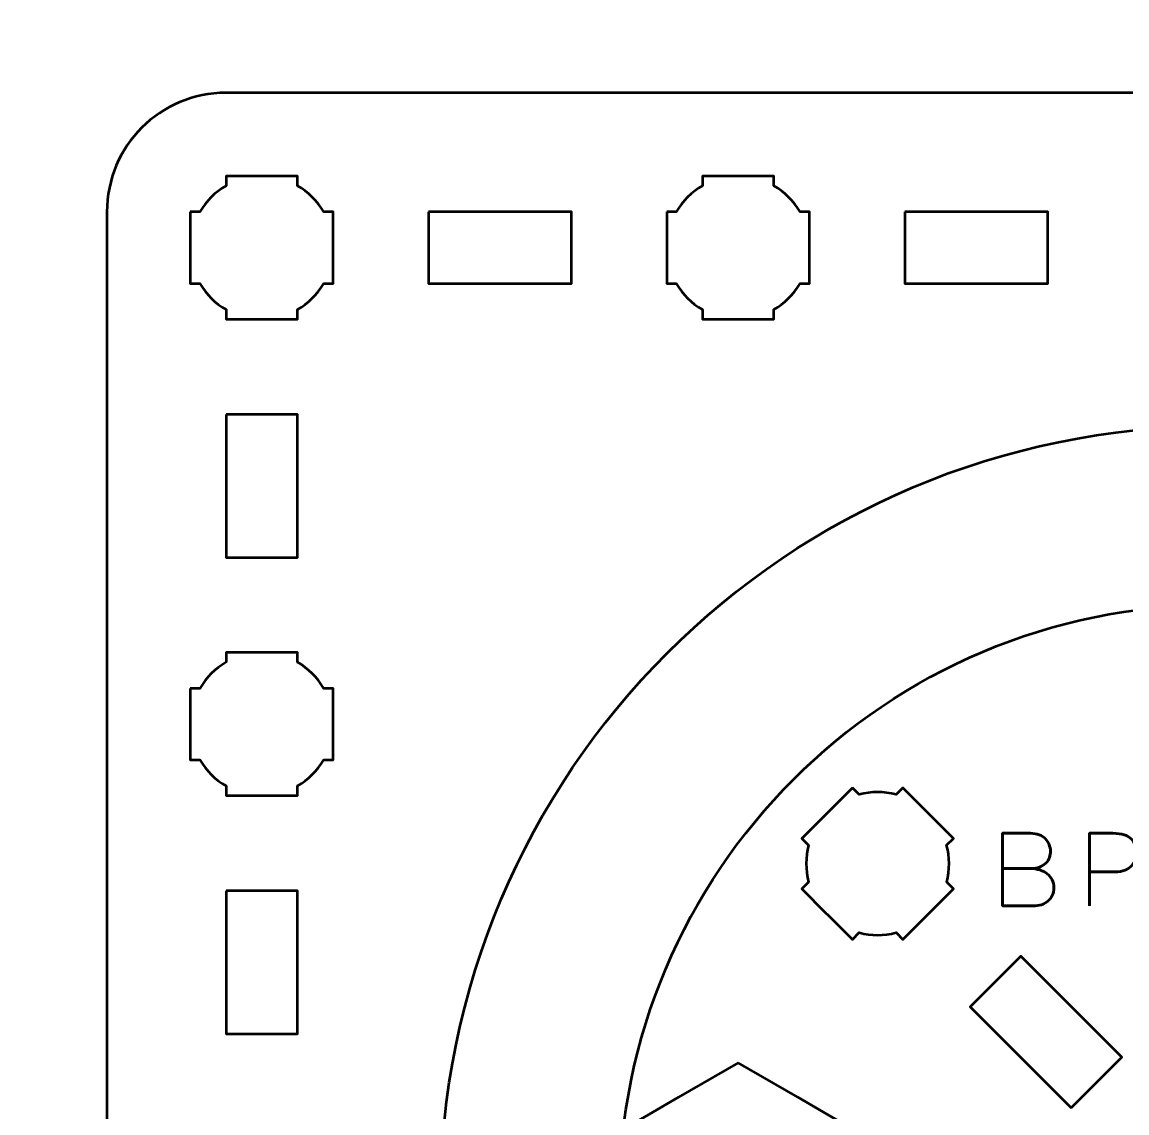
# Model space of a CAD drawing. Header units: centimetres. Extents: x -21 to 0, y -29.7 to 0.
# Drawn here: x -10.5 to -5.861, y -15.107 to -10.527 of the extents above; entities that cross this region are included whole.
import ezdxf

# ---------------------------------------------------------------- set-up
doc = ezdxf.new("R2010")
doc.units = ezdxf.units.CM
doc.header["$MEASUREMENT"] = 0
doc.layers.add('Layer 1', color=7, linetype='Continuous')

msp = doc.modelspace()

# ---------------------------------------------------------------- linework, layer by layer
at = {"layer": 'Layer 1', "color": 3, "lineweight": 53}
for centre, major_axis in [((-5.49369, -15.47442), (0, 3.25)), ((-5.49369, -15.47441), (0, 2.5))]:
    msp.add_ellipse(centre, major_axis=major_axis, ratio=1, dxfattribs=at)
at = {"layer": 'Layer 1', "color": 1, "lineweight": 53}
msp.add_open_spline([(-21.00003, -29.19995), (-21.00003, -29.19995), (-21.00003, -1.69992), (-21.00003, -1.69992), (-21.00003, -1.69992), (-21.00003, -1.61709), (-20.93286, -1.54992), (-20.85003, -1.54992), (-20.85003, -1.54992), (-20.7672, -1.54992), (-20.70003, -1.48275), (-20.70003, -1.39992), (-20.70003, -1.39992), (-20.70003, -1.31709), (-20.7672, -1.24992), (-20.85003, -1.24992), (-20.85003, -1.24992), (-20.93286, -1.24992), (-21.00003, -1.18275), (-21.00003, -1.09992), (-21.00003, -1.09992), (-21.00003, -1.09992), (-21.00003, -0.49992), (-21.00003, -0.49992), (-21.00003, -0.49992), (-21.00003, -0.22295), (-20.77694, 0.00004), (-20.49994, 0.00004), (-20.49994, 0.00004), (-20.49994, 0.00004), (-0.50008, 0.00004), (-0.50008, 0.00004), (-0.50008, 0.00004), (-0.22294, 0.00004), (0.00002, -0.22295), (0.00002, -0.49992), (0.00002, -0.49992), (0.00002, -0.49992), (0.00002, -29.19995), (0.00002, -29.19995), (0.00002, -29.19995), (0.00002, -29.47695), (-0.22294, -29.70004), (-0.50008, -29.70004), (-0.50008, -29.70004), (-0.50008, -29.70004), (-20.49994, -29.70004), (-20.49994, -29.70004), (-20.49994, -29.70004), (-20.77694, -29.70004), (-21.00003, -29.47695), (-21.00003, -29.19995)], degree=3, knots=[0, 0, 0, 0, 0.0769231, 0.0769231, 0.0769231, 0.0769231, 0.1538462, 0.1538462, 0.1538462, 0.1538462, 0.2307692, 0.2307692, 0.2307692, 0.2307692, 0.3076923, 0.3076923, 0.3076923, 0.3076923, 0.3846154, 0.3846154, 0.3846154, 0.3846154, 0.4615385, 0.4615385, 0.4615385, 0.4615385, 0.5384615, 0.5384615, 0.5384615, 0.5384615, 0.6153846, 0.6153846, 0.6153846, 0.6153846, 0.6923077, 0.6923077, 0.6923077, 0.6923077, 0.7692308, 0.7692308, 0.7692308, 0.7692308, 0.8461538, 0.8461538, 0.8461538, 0.8461538, 0.9230769, 0.9230769, 0.9230769, 0.9230769, 1, 1, 1, 1], dxfattribs=at)
at = {"layer": 'Layer 1', "color": 3, "lineweight": 53}
msp.add_open_spline([(-9.64363, -10.82436), (-9.64363, -10.82436), (-1.34373, -10.82436), (-1.34373, -10.82436), (-1.34373, -10.82436), (-1.06673, -10.82436), (-0.84363, -11.04746), (-0.84363, -11.32446), (-0.84363, -11.32446), (-0.84363, -11.32446), (-0.84363, -19.62436), (-0.84363, -19.62436), (-0.84363, -19.62436), (-0.84363, -19.90136), (-1.06673, -20.12446), (-1.34373, -20.12446), (-1.34373, -20.12446), (-1.34373, -20.12446), (-9.64363, -20.12446), (-9.64363, -20.12446), (-9.64363, -20.12446), (-9.92063, -20.12446), (-10.14373, -19.90136), (-10.14373, -19.62436), (-10.14373, -19.62436), (-10.14373, -19.62436), (-10.14373, -11.32446), (-10.14373, -11.32446), (-10.14373, -11.32446), (-10.14373, -11.04746), (-9.92063, -10.82436), (-9.64363, -10.82436)], degree=3, knots=[0, 0, 0, 0, 0.125, 0.125, 0.125, 0.125, 0.25, 0.25, 0.25, 0.25, 0.375, 0.375, 0.375, 0.375, 0.5, 0.5, 0.5, 0.5, 0.625, 0.625, 0.625, 0.625, 0.75, 0.75, 0.75, 0.75, 0.875, 0.875, 0.875, 0.875, 1, 1, 1, 1], dxfattribs=at)
at = {"layer": 'Layer 1', "lineweight": 53}
for points, knots in [([(-9.79369, -11.32438), (-9.79369, -11.32438), (-9.75349, -11.32438), (-9.75349, -11.32438), (-9.75349, -11.32438), (-9.72716, -11.27886), (-9.6892, -11.24093), (-9.64369, -11.2146), (-9.64369, -11.2146), (-9.64369, -11.2146), (-9.64369, -11.17438), (-9.64369, -11.17438), (-9.64369, -11.17438), (-9.64369, -11.17438), (-9.34369, -11.17438), (-9.34369, -11.17438), (-9.34369, -11.17438), (-9.34369, -11.17438), (-9.34369, -11.21457), (-9.34369, -11.21457), (-9.34369, -11.21457), (-9.29816, -11.2409), (-9.26017, -11.27885), (-9.23381, -11.32438), (-9.23381, -11.32438), (-9.23381, -11.32438), (-9.19369, -11.32438), (-9.19369, -11.32438), (-9.19369, -11.32438), (-9.19369, -11.32438), (-9.19369, -11.4698), (-9.19369, -11.4698), (-9.19369, -11.4698), (-9.19369, -11.4698), (-9.19363, -11.47445), (-9.19363, -11.47445), (-9.19363, -11.47445), (-9.19363, -11.47445), (-9.19369, -11.47909), (-9.19369, -11.47909), (-9.19369, -11.47909), (-9.19369, -11.47909), (-9.19369, -11.62438), (-9.19369, -11.62438), (-9.19369, -11.62438), (-9.19369, -11.62438), (-9.23376, -11.62438), (-9.23376, -11.62438), (-9.23376, -11.62438), (-9.26011, -11.66995), (-9.29811, -11.70796), (-9.34369, -11.73432), (-9.34369, -11.73432), (-9.34369, -11.73432), (-9.34369, -11.77438), (-9.34369, -11.77438), (-9.34369, -11.77438), (-9.34369, -11.77438), (-9.48697, -11.77438), (-9.48697, -11.77438), (-9.48697, -11.77438), (-9.48697, -11.77438), (-9.49364, -11.77446), (-9.49364, -11.77446), (-9.49364, -11.77446), (-9.49364, -11.77446), (-9.50032, -11.77438), (-9.50032, -11.77438), (-9.50032, -11.77438), (-9.50032, -11.77438), (-9.64369, -11.77438), (-9.64369, -11.77438), (-9.64369, -11.77438), (-9.64369, -11.77438), (-9.64369, -11.73428), (-9.64369, -11.73428), (-9.64369, -11.73428), (-9.68923, -11.70792), (-9.72721, -11.66993), (-9.75354, -11.62438), (-9.75354, -11.62438), (-9.75354, -11.62438), (-9.79369, -11.62438), (-9.79369, -11.62438), (-9.79369, -11.62438), (-9.79369, -11.62438), (-9.79369, -11.32438), (-9.79369, -11.32438)], [0, 0, 0, 0, 0.0454545, 0.0454545, 0.0454545, 0.0454545, 0.0909091, 0.0909091, 0.0909091, 0.0909091, 0.1363636, 0.1363636, 0.1363636, 0.1363636, 0.1818182, 0.1818182, 0.1818182, 0.1818182, 0.2272727, 0.2272727, 0.2272727, 0.2272727, 0.2727273, 0.2727273, 0.2727273, 0.2727273, 0.3181818, 0.3181818, 0.3181818, 0.3181818, 0.3636364, 0.3636364, 0.3636364, 0.3636364, 0.4090909, 0.4090909, 0.4090909, 0.4090909, 0.4545455, 0.4545455, 0.4545455, 0.4545455, 0.5, 0.5, 0.5, 0.5, 0.5454545, 0.5454545, 0.5454545, 0.5454545, 0.5909091, 0.5909091, 0.5909091, 0.5909091, 0.6363636, 0.6363636, 0.6363636, 0.6363636, 0.6818182, 0.6818182, 0.6818182, 0.6818182, 0.7272727, 0.7272727, 0.7272727, 0.7272727, 0.7727273, 0.7727273, 0.7727273, 0.7727273, 0.8181818, 0.8181818, 0.8181818, 0.8181818, 0.8636364, 0.8636364, 0.8636364, 0.8636364, 0.9090909, 0.9090909, 0.9090909, 0.9090909, 0.9545455, 0.9545455, 0.9545455, 0.9545455, 1, 1, 1, 1]), ([(-7.79369, -11.32438), (-7.79369, -11.32438), (-7.75349, -11.32438), (-7.75349, -11.32438), (-7.75349, -11.32438), (-7.72716, -11.27886), (-7.6892, -11.24093), (-7.64369, -11.2146), (-7.64369, -11.2146), (-7.64369, -11.2146), (-7.64369, -11.17438), (-7.64369, -11.17438), (-7.64369, -11.17438), (-7.64369, -11.17438), (-7.34369, -11.17438), (-7.34369, -11.17438), (-7.34369, -11.17438), (-7.34369, -11.17438), (-7.34369, -11.21457), (-7.34369, -11.21457), (-7.34369, -11.21457), (-7.29816, -11.2409), (-7.26017, -11.27885), (-7.23381, -11.32438), (-7.23381, -11.32438), (-7.23381, -11.32438), (-7.19369, -11.32438), (-7.19369, -11.32438), (-7.19369, -11.32438), (-7.19369, -11.32438), (-7.19369, -11.4698), (-7.19369, -11.4698), (-7.19369, -11.4698), (-7.19369, -11.4698), (-7.19363, -11.47445), (-7.19363, -11.47445), (-7.19363, -11.47445), (-7.19363, -11.47445), (-7.19369, -11.47909), (-7.19369, -11.47909), (-7.19369, -11.47909), (-7.19369, -11.47909), (-7.19369, -11.62438), (-7.19369, -11.62438), (-7.19369, -11.62438), (-7.19369, -11.62438), (-7.23376, -11.62438), (-7.23376, -11.62438), (-7.23376, -11.62438), (-7.26011, -11.66995), (-7.29811, -11.70796), (-7.34369, -11.73432), (-7.34369, -11.73432), (-7.34369, -11.73432), (-7.34369, -11.77438), (-7.34369, -11.77438), (-7.34369, -11.77438), (-7.34369, -11.77438), (-7.48697, -11.77438), (-7.48697, -11.77438), (-7.48697, -11.77438), (-7.48697, -11.77438), (-7.49364, -11.77446), (-7.49364, -11.77446), (-7.49364, -11.77446), (-7.49364, -11.77446), (-7.50032, -11.77438), (-7.50032, -11.77438), (-7.50032, -11.77438), (-7.50032, -11.77438), (-7.64369, -11.77438), (-7.64369, -11.77438), (-7.64369, -11.77438), (-7.64369, -11.77438), (-7.64369, -11.73428), (-7.64369, -11.73428), (-7.64369, -11.73428), (-7.68923, -11.70792), (-7.72721, -11.66993), (-7.75354, -11.62438), (-7.75354, -11.62438), (-7.75354, -11.62438), (-7.79369, -11.62438), (-7.79369, -11.62438), (-7.79369, -11.62438), (-7.79369, -11.62438), (-7.79369, -11.32438), (-7.79369, -11.32438)], [0, 0, 0, 0, 0.0454545, 0.0454545, 0.0454545, 0.0454545, 0.0909091, 0.0909091, 0.0909091, 0.0909091, 0.1363636, 0.1363636, 0.1363636, 0.1363636, 0.1818182, 0.1818182, 0.1818182, 0.1818182, 0.2272727, 0.2272727, 0.2272727, 0.2272727, 0.2727273, 0.2727273, 0.2727273, 0.2727273, 0.3181818, 0.3181818, 0.3181818, 0.3181818, 0.3636364, 0.3636364, 0.3636364, 0.3636364, 0.4090909, 0.4090909, 0.4090909, 0.4090909, 0.4545455, 0.4545455, 0.4545455, 0.4545455, 0.5, 0.5, 0.5, 0.5, 0.5454545, 0.5454545, 0.5454545, 0.5454545, 0.5909091, 0.5909091, 0.5909091, 0.5909091, 0.6363636, 0.6363636, 0.6363636, 0.6363636, 0.6818182, 0.6818182, 0.6818182, 0.6818182, 0.7272727, 0.7272727, 0.7272727, 0.7272727, 0.7727273, 0.7727273, 0.7727273, 0.7727273, 0.8181818, 0.8181818, 0.8181818, 0.8181818, 0.8636364, 0.8636364, 0.8636364, 0.8636364, 0.9090909, 0.9090909, 0.9090909, 0.9090909, 0.9545455, 0.9545455, 0.9545455, 0.9545455, 1, 1, 1, 1]), ([(-8.79368, -11.32446), (-8.79368, -11.32446), (-8.19368, -11.32446), (-8.19368, -11.32446), (-8.19368, -11.32446), (-8.19368, -11.32446), (-8.19368, -11.62446), (-8.19368, -11.62446), (-8.19368, -11.62446), (-8.19368, -11.62446), (-8.79368, -11.62446), (-8.79368, -11.62446), (-8.79368, -11.62446), (-8.79368, -11.62446), (-8.79368, -11.32446), (-8.79368, -11.32446)], [0, 0, 0, 0, 0.25, 0.25, 0.25, 0.25, 0.5, 0.5, 0.5, 0.5, 0.75, 0.75, 0.75, 0.75, 1, 1, 1, 1]), ([(-6.79372, -11.32446), (-6.79372, -11.32446), (-6.19371, -11.32446), (-6.19371, -11.32446), (-6.19371, -11.32446), (-6.19371, -11.32446), (-6.19371, -11.62446), (-6.19371, -11.62446), (-6.19371, -11.62446), (-6.19371, -11.62446), (-6.79372, -11.62446), (-6.79372, -11.62446), (-6.79372, -11.62446), (-6.79372, -11.62446), (-6.79372, -11.32446), (-6.79372, -11.32446)], [0, 0, 0, 0, 0.25, 0.25, 0.25, 0.25, 0.5, 0.5, 0.5, 0.5, 0.75, 0.75, 0.75, 0.75, 1, 1, 1, 1]), ([(-9.64363, -12.17441), (-9.64363, -12.17441), (-9.34363, -12.17441), (-9.34363, -12.17441), (-9.34363, -12.17441), (-9.34363, -12.17441), (-9.34363, -12.77441), (-9.34363, -12.77441), (-9.34363, -12.77441), (-9.34363, -12.77441), (-9.64363, -12.77441), (-9.64363, -12.77441), (-9.64363, -12.77441), (-9.64363, -12.77441), (-9.64363, -12.17441), (-9.64363, -12.17441)], [0, 0, 0, 0, 0.25, 0.25, 0.25, 0.25, 0.5, 0.5, 0.5, 0.5, 0.75, 0.75, 0.75, 0.75, 1, 1, 1, 1]), ([(-9.79369, -13.32438), (-9.79369, -13.32438), (-9.75349, -13.32438), (-9.75349, -13.32438), (-9.75349, -13.32438), (-9.72716, -13.27886), (-9.6892, -13.24093), (-9.64369, -13.2146), (-9.64369, -13.2146), (-9.64369, -13.2146), (-9.64369, -13.17438), (-9.64369, -13.17438), (-9.64369, -13.17438), (-9.64369, -13.17438), (-9.34369, -13.17438), (-9.34369, -13.17438), (-9.34369, -13.17438), (-9.34369, -13.17438), (-9.34369, -13.21457), (-9.34369, -13.21457), (-9.34369, -13.21457), (-9.29816, -13.2409), (-9.26017, -13.27885), (-9.23381, -13.32438), (-9.23381, -13.32438), (-9.23381, -13.32438), (-9.19369, -13.32438), (-9.19369, -13.32438), (-9.19369, -13.32438), (-9.19369, -13.32438), (-9.19369, -13.4698), (-9.19369, -13.4698), (-9.19369, -13.4698), (-9.19369, -13.4698), (-9.19363, -13.47445), (-9.19363, -13.47445), (-9.19363, -13.47445), (-9.19363, -13.47445), (-9.19369, -13.47909), (-9.19369, -13.47909), (-9.19369, -13.47909), (-9.19369, -13.47909), (-9.19369, -13.62438), (-9.19369, -13.62438), (-9.19369, -13.62438), (-9.19369, -13.62438), (-9.23376, -13.62438), (-9.23376, -13.62438), (-9.23376, -13.62438), (-9.26011, -13.66995), (-9.29811, -13.70796), (-9.34369, -13.73432), (-9.34369, -13.73432), (-9.34369, -13.73432), (-9.34369, -13.77438), (-9.34369, -13.77438), (-9.34369, -13.77438), (-9.34369, -13.77438), (-9.48697, -13.77438), (-9.48697, -13.77438), (-9.48697, -13.77438), (-9.48697, -13.77438), (-9.49364, -13.77446), (-9.49364, -13.77446), (-9.49364, -13.77446), (-9.49364, -13.77446), (-9.50032, -13.77438), (-9.50032, -13.77438), (-9.50032, -13.77438), (-9.50032, -13.77438), (-9.64369, -13.77438), (-9.64369, -13.77438), (-9.64369, -13.77438), (-9.64369, -13.77438), (-9.64369, -13.73428), (-9.64369, -13.73428), (-9.64369, -13.73428), (-9.68923, -13.70792), (-9.72721, -13.66993), (-9.75354, -13.62438), (-9.75354, -13.62438), (-9.75354, -13.62438), (-9.79369, -13.62438), (-9.79369, -13.62438), (-9.79369, -13.62438), (-9.79369, -13.62438), (-9.79369, -13.32438), (-9.79369, -13.32438)], [0, 0, 0, 0, 0.0454545, 0.0454545, 0.0454545, 0.0454545, 0.0909091, 0.0909091, 0.0909091, 0.0909091, 0.1363636, 0.1363636, 0.1363636, 0.1363636, 0.1818182, 0.1818182, 0.1818182, 0.1818182, 0.2272727, 0.2272727, 0.2272727, 0.2272727, 0.2727273, 0.2727273, 0.2727273, 0.2727273, 0.3181818, 0.3181818, 0.3181818, 0.3181818, 0.3636364, 0.3636364, 0.3636364, 0.3636364, 0.4090909, 0.4090909, 0.4090909, 0.4090909, 0.4545455, 0.4545455, 0.4545455, 0.4545455, 0.5, 0.5, 0.5, 0.5, 0.5454545, 0.5454545, 0.5454545, 0.5454545, 0.5909091, 0.5909091, 0.5909091, 0.5909091, 0.6363636, 0.6363636, 0.6363636, 0.6363636, 0.6818182, 0.6818182, 0.6818182, 0.6818182, 0.7272727, 0.7272727, 0.7272727, 0.7272727, 0.7727273, 0.7727273, 0.7727273, 0.7727273, 0.8181818, 0.8181818, 0.8181818, 0.8181818, 0.8636364, 0.8636364, 0.8636364, 0.8636364, 0.9090909, 0.9090909, 0.9090909, 0.9090909, 0.9545455, 0.9545455, 0.9545455, 0.9545455, 1, 1, 1, 1]), ([(-7.01399, -13.74198), (-7.01399, -13.74198), (-6.98556, -13.7704), (-6.98556, -13.7704), (-6.98556, -13.7704), (-6.93476, -13.75683), (-6.8811, -13.75685), (-6.8303, -13.77042), (-6.8303, -13.77042), (-6.8303, -13.77042), (-6.80186, -13.74198), (-6.80186, -13.74198), (-6.80186, -13.74198), (-6.80186, -13.74198), (-6.58973, -13.95411), (-6.58973, -13.95411), (-6.58973, -13.95411), (-6.58973, -13.95411), (-6.61814, -13.98253), (-6.61814, -13.98253), (-6.61814, -13.98253), (-6.60457, -14.03334), (-6.60454, -14.08704), (-6.61809, -14.13787), (-6.61809, -14.13787), (-6.61809, -14.13787), (-6.58973, -14.16624), (-6.58973, -14.16624), (-6.58973, -14.16624), (-6.58973, -14.16624), (-6.69255, -14.26907), (-6.69255, -14.26907), (-6.69255, -14.26907), (-6.69255, -14.26907), (-6.6958, -14.2724), (-6.6958, -14.2724), (-6.6958, -14.2724), (-6.6958, -14.2724), (-6.69912, -14.27564), (-6.69912, -14.27564), (-6.69912, -14.27564), (-6.69912, -14.27564), (-6.80186, -14.37837), (-6.80186, -14.37837), (-6.80186, -14.37837), (-6.80186, -14.37837), (-6.83019, -14.35004), (-6.83019, -14.35004), (-6.83019, -14.35004), (-6.88105, -14.36363), (-6.93479, -14.36364), (-6.98566, -14.35005), (-6.98566, -14.35005), (-6.98566, -14.35005), (-7.01399, -14.37837), (-7.01399, -14.37837), (-7.01399, -14.37837), (-7.01399, -14.37837), (-7.1153, -14.27706), (-7.1153, -14.27706), (-7.1153, -14.27706), (-7.1153, -14.27706), (-7.12008, -14.2724), (-7.12008, -14.2724), (-7.12008, -14.2724), (-7.12008, -14.2724), (-7.12474, -14.26762), (-7.12474, -14.26762), (-7.12474, -14.26762), (-7.12474, -14.26762), (-7.22612, -14.16624), (-7.22612, -14.16624), (-7.22612, -14.16624), (-7.22612, -14.16624), (-7.19777, -14.13789), (-7.19777, -14.13789), (-7.19777, -14.13789), (-7.21133, -14.08704), (-7.21132, -14.03333), (-7.19773, -13.9825), (-7.19773, -13.9825), (-7.19773, -13.9825), (-7.22612, -13.95411), (-7.22612, -13.95411), (-7.22612, -13.95411), (-7.22612, -13.95411), (-7.01399, -13.74198), (-7.01399, -13.74198)], [0, 0, 0, 0, 0.0454545, 0.0454545, 0.0454545, 0.0454545, 0.0909091, 0.0909091, 0.0909091, 0.0909091, 0.1363636, 0.1363636, 0.1363636, 0.1363636, 0.1818182, 0.1818182, 0.1818182, 0.1818182, 0.2272727, 0.2272727, 0.2272727, 0.2272727, 0.2727273, 0.2727273, 0.2727273, 0.2727273, 0.3181818, 0.3181818, 0.3181818, 0.3181818, 0.3636364, 0.3636364, 0.3636364, 0.3636364, 0.4090909, 0.4090909, 0.4090909, 0.4090909, 0.4545455, 0.4545455, 0.4545455, 0.4545455, 0.5, 0.5, 0.5, 0.5, 0.5454545, 0.5454545, 0.5454545, 0.5454545, 0.5909091, 0.5909091, 0.5909091, 0.5909091, 0.6363636, 0.6363636, 0.6363636, 0.6363636, 0.6818182, 0.6818182, 0.6818182, 0.6818182, 0.7272727, 0.7272727, 0.7272727, 0.7272727, 0.7727273, 0.7727273, 0.7727273, 0.7727273, 0.8181818, 0.8181818, 0.8181818, 0.8181818, 0.8636364, 0.8636364, 0.8636364, 0.8636364, 0.9090909, 0.9090909, 0.9090909, 0.9090909, 0.9545455, 0.9545455, 0.9545455, 0.9545455, 1, 1, 1, 1]), ([(-9.64363, -14.17437), (-9.64363, -14.17437), (-9.34363, -14.17437), (-9.34363, -14.17437), (-9.34363, -14.17437), (-9.34363, -14.17437), (-9.34363, -14.77438), (-9.34363, -14.77438), (-9.34363, -14.77438), (-9.34363, -14.77438), (-9.64363, -14.77438), (-9.64363, -14.77438), (-9.64363, -14.77438), (-9.64363, -14.77438), (-9.64363, -14.17437), (-9.64363, -14.17437)], [0, 0, 0, 0, 0.25, 0.25, 0.25, 0.25, 0.5, 0.5, 0.5, 0.5, 0.75, 0.75, 0.75, 0.75, 1, 1, 1, 1]), ([(-6.09476, -15.08555), (-6.09476, -15.08555), (-6.51903, -14.66128), (-6.51903, -14.66128), (-6.51903, -14.66128), (-6.51903, -14.66128), (-6.3069, -14.44915), (-6.3069, -14.44915), (-6.3069, -14.44915), (-6.3069, -14.44915), (-5.88263, -14.87342), (-5.88263, -14.87342), (-5.88263, -14.87342), (-5.88263, -14.87342), (-6.09476, -15.08555), (-6.09476, -15.08555)], [0, 0, 0, 0, 0.25, 0.25, 0.25, 0.25, 0.5, 0.5, 0.5, 0.5, 0.75, 0.75, 0.75, 0.75, 1, 1, 1, 1]), ([(-7.49368, -14.89704), (-7.49368, -14.89704), (-7.24368, -15.04138), (-7.24368, -15.04138), (-7.24368, -15.04138), (-7.24368, -15.04138), (-6.99368, -15.18572), (-6.99368, -15.18572), (-6.99368, -15.18572), (-6.99368, -15.18572), (-6.99368, -15.4744), (-6.99368, -15.4744), (-6.99368, -15.4744), (-6.99368, -15.4744), (-6.99368, -15.76308), (-6.99368, -15.76308), (-6.99368, -15.76308), (-6.99368, -15.76308), (-7.24368, -15.90742), (-7.24368, -15.90742), (-7.24368, -15.90742), (-7.24368, -15.90742), (-7.49368, -16.05176), (-7.49368, -16.05176), (-7.49368, -16.05176), (-7.49368, -16.05176), (-7.74368, -15.90742), (-7.74368, -15.90742), (-7.74368, -15.90742), (-7.74368, -15.90742), (-7.99368, -15.76308), (-7.99368, -15.76308), (-7.99368, -15.76308), (-7.99368, -15.76308), (-7.99368, -15.4744), (-7.99368, -15.4744), (-7.99368, -15.4744), (-7.99368, -15.4744), (-7.99368, -15.18572), (-7.99368, -15.18572), (-7.99368, -15.18572), (-7.99368, -15.18572), (-7.74368, -15.04138), (-7.74368, -15.04138), (-7.74368, -15.04138), (-7.74368, -15.04138), (-7.49368, -14.89704), (-7.49368, -14.89704)], [0, 0, 0, 0, 0.0833333, 0.0833333, 0.0833333, 0.0833333, 0.1666667, 0.1666667, 0.1666667, 0.1666667, 0.25, 0.25, 0.25, 0.25, 0.3333333, 0.3333333, 0.3333333, 0.3333333, 0.4166667, 0.4166667, 0.4166667, 0.4166667, 0.5, 0.5, 0.5, 0.5, 0.5833333, 0.5833333, 0.5833333, 0.5833333, 0.6666667, 0.6666667, 0.6666667, 0.6666667, 0.75, 0.75, 0.75, 0.75, 0.8333333, 0.8333333, 0.8333333, 0.8333333, 0.9166667, 0.9166667, 0.9166667, 0.9166667, 1, 1, 1, 1])]:
    msp.add_open_spline(points, degree=3, knots=knots, dxfattribs=at)
at = {"layer": 'Layer 1', "color": 5, "lineweight": 53}
for points, knots in [([(-6.38415, -14.081), (-6.38415, -14.081), (-6.26689, -14.081), (-6.26689, -14.081), (-6.26689, -14.081), (-6.25165, -14.08093), (-6.23867, -14.07882), (-6.22773, -14.07465), (-6.22773, -14.07465), (-6.21686, -14.07056), (-6.20805, -14.06499), (-6.2012, -14.058), (-6.2012, -14.058), (-6.19436, -14.05102), (-6.18942, -14.04312), (-6.18631, -14.03437), (-6.18631, -14.03437), (-6.18328, -14.02569), (-6.18187, -14.01666), (-6.18222, -14.00735), (-6.18222, -14.00735), (-6.18265, -13.99803), (-6.18462, -13.989), (-6.18815, -13.98018), (-6.18815, -13.98018), (-6.19161, -13.97136), (-6.19683, -13.96339), (-6.20367, -13.95626), (-6.20367, -13.95626), (-6.21051, -13.94914), (-6.21905, -13.94349), (-6.22942, -13.93933), (-6.22942, -13.93933), (-6.2398, -13.9351), (-6.252, -13.93291), (-6.26604, -13.93284), (-6.26604, -13.93284), (-6.26604, -13.93284), (-6.38415, -13.93284), (-6.38415, -13.93284), (-6.38415, -13.93284), (-6.38415, -13.93284), (-6.38415, -14.23806), (-6.38415, -14.23806), (-6.38415, -14.23806), (-6.38415, -14.23806), (-6.25419, -14.23806), (-6.25419, -14.23806), (-6.25419, -14.23806), (-6.24205, -14.23806), (-6.23076, -14.2363), (-6.22032, -14.23284), (-6.22032, -14.23284), (-6.20988, -14.22931), (-6.20078, -14.2243), (-6.19288, -14.2176), (-6.19288, -14.2176), (-6.18504, -14.21097), (-6.17891, -14.20292), (-6.17453, -14.1934), (-6.17453, -14.1934), (-6.17016, -14.18387), (-6.1679, -14.17308), (-6.16783, -14.16101), (-6.16783, -14.16101), (-6.16811, -14.14888), (-6.17065, -14.13794), (-6.17552, -14.12814), (-6.17552, -14.12814), (-6.18039, -14.11833), (-6.18716, -14.10993), (-6.19591, -14.10288), (-6.19591, -14.10288), (-6.20466, -14.09589), (-6.2151, -14.09046), (-6.2271, -14.08672), (-6.2271, -14.08672), (-6.23909, -14.08298), (-6.25235, -14.08108), (-6.26689, -14.081), (-6.26689, -14.081), (-6.25235, -14.08108), (-6.23909, -14.08298), (-6.2271, -14.08672), (-6.2271, -14.08672), (-6.2151, -14.09046), (-6.20466, -14.09589), (-6.19591, -14.10288), (-6.19591, -14.10288), (-6.18716, -14.10993), (-6.18039, -14.11833), (-6.17552, -14.12814), (-6.17552, -14.12814), (-6.17065, -14.13794), (-6.16811, -14.14888), (-6.16783, -14.16101), (-6.16783, -14.16101), (-6.1679, -14.17308), (-6.17016, -14.18387), (-6.17453, -14.1934), (-6.17453, -14.1934), (-6.17891, -14.20292), (-6.18504, -14.21097), (-6.19288, -14.2176), (-6.19288, -14.2176), (-6.20078, -14.2243), (-6.20988, -14.22931), (-6.22032, -14.23284), (-6.22032, -14.23284), (-6.23076, -14.2363), (-6.24205, -14.23806), (-6.25419, -14.23806), (-6.25419, -14.23806), (-6.25419, -14.23806), (-6.38415, -14.23806), (-6.38415, -14.23806), (-6.38415, -14.23806), (-6.38415, -14.23806), (-6.38415, -13.93284), (-6.38415, -13.93284), (-6.38415, -13.93284), (-6.38415, -13.93284), (-6.26604, -13.93284), (-6.26604, -13.93284), (-6.26604, -13.93284), (-6.252, -13.93291), (-6.2398, -13.9351), (-6.22942, -13.93933), (-6.22942, -13.93933), (-6.21905, -13.94349), (-6.21051, -13.94914), (-6.20367, -13.95626), (-6.20367, -13.95626), (-6.19683, -13.96339), (-6.19161, -13.97136), (-6.18815, -13.98018), (-6.18815, -13.98018), (-6.18462, -13.989), (-6.18265, -13.99803), (-6.18222, -14.00735), (-6.18222, -14.00735), (-6.18187, -14.01666), (-6.18328, -14.02569), (-6.18631, -14.03437), (-6.18631, -14.03437), (-6.18942, -14.04312), (-6.19436, -14.05102), (-6.2012, -14.058), (-6.2012, -14.058), (-6.20805, -14.06499), (-6.21686, -14.07056), (-6.22773, -14.07465), (-6.22773, -14.07465), (-6.23867, -14.07882), (-6.25165, -14.08093), (-6.26689, -14.081), (-6.26689, -14.081), (-6.26689, -14.081), (-6.38415, -14.081), (-6.38415, -14.081)], [0, 0, 0, 0, 0.025, 0.025, 0.025, 0.025, 0.05, 0.05, 0.05, 0.05, 0.075, 0.075, 0.075, 0.075, 0.1, 0.1, 0.1, 0.1, 0.125, 0.125, 0.125, 0.125, 0.15, 0.15, 0.15, 0.15, 0.175, 0.175, 0.175, 0.175, 0.2, 0.2, 0.2, 0.2, 0.225, 0.225, 0.225, 0.225, 0.25, 0.25, 0.25, 0.25, 0.275, 0.275, 0.275, 0.275, 0.3, 0.3, 0.3, 0.3, 0.325, 0.325, 0.325, 0.325, 0.35, 0.35, 0.35, 0.35, 0.375, 0.375, 0.375, 0.375, 0.4, 0.4, 0.4, 0.4, 0.425, 0.425, 0.425, 0.425, 0.45, 0.45, 0.45, 0.45, 0.475, 0.475, 0.475, 0.475, 0.5, 0.5, 0.5, 0.5, 0.525, 0.525, 0.525, 0.525, 0.55, 0.55, 0.55, 0.55, 0.575, 0.575, 0.575, 0.575, 0.6, 0.6, 0.6, 0.6, 0.625, 0.625, 0.625, 0.625, 0.65, 0.65, 0.65, 0.65, 0.675, 0.675, 0.675, 0.675, 0.7, 0.7, 0.7, 0.7, 0.725, 0.725, 0.725, 0.725, 0.75, 0.75, 0.75, 0.75, 0.775, 0.775, 0.775, 0.775, 0.8, 0.8, 0.8, 0.8, 0.825, 0.825, 0.825, 0.825, 0.85, 0.85, 0.85, 0.85, 0.875, 0.875, 0.875, 0.875, 0.9, 0.9, 0.9, 0.9, 0.925, 0.925, 0.925, 0.925, 0.95, 0.95, 0.95, 0.95, 0.975, 0.975, 0.975, 0.975, 1, 1, 1, 1]), ([(-6.01797, -14.23806), (-6.01797, -14.23806), (-6.01797, -13.93284), (-6.01797, -13.93284), (-6.01797, -13.93284), (-6.01797, -13.93284), (-5.9206, -13.93284), (-5.9206, -13.93284), (-5.9206, -13.93284), (-5.90113, -13.93291), (-5.88512, -13.9351), (-5.87249, -13.93933), (-5.87249, -13.93933), (-5.85993, -13.94349), (-5.85005, -13.94928), (-5.84292, -13.95662), (-5.84292, -13.95662), (-5.8358, -13.96388), (-5.83072, -13.97221), (-5.82761, -13.98159), (-5.82761, -13.98159), (-5.82458, -13.99098), (-5.82282, -14.00078), (-5.82239, -14.01116), (-5.82239, -14.01116), (-5.8219, -14.02153), (-5.8231, -14.03169), (-5.82592, -14.04156), (-5.82592, -14.04156), (-5.82881, -14.05144), (-5.83368, -14.0604), (-5.84067, -14.06845), (-5.84067, -14.06845), (-5.84758, -14.07649), (-5.85696, -14.08291), (-5.86875, -14.08764), (-5.86875, -14.08764), (-5.88053, -14.09243), (-5.89513, -14.09483), (-5.91256, -14.09497), (-5.91256, -14.09497), (-5.91256, -14.09497), (-6.01797, -14.09497), (-6.01797, -14.09497), (-6.01797, -14.09497), (-6.01797, -14.09497), (-5.91256, -14.09497), (-5.91256, -14.09497), (-5.91256, -14.09497), (-5.89549, -14.09483), (-5.88102, -14.09243), (-5.86931, -14.08764), (-5.86931, -14.08764), (-5.85753, -14.08291), (-5.84814, -14.07649), (-5.84109, -14.06845), (-5.84109, -14.06845), (-5.8341, -14.0604), (-5.82909, -14.05144), (-5.82613, -14.04156), (-5.82613, -14.04156), (-5.82317, -14.03169), (-5.8219, -14.02153), (-5.82239, -14.01116), (-5.82239, -14.01116), (-5.82282, -14.00078), (-5.82458, -13.99098), (-5.82775, -13.98159), (-5.82775, -13.98159), (-5.83086, -13.97221), (-5.83608, -13.96388), (-5.84321, -13.95662), (-5.84321, -13.95662), (-5.8504, -13.94928), (-5.86028, -13.94349), (-5.87284, -13.93933), (-5.87284, -13.93933), (-5.88547, -13.9351), (-5.90134, -13.93291), (-5.9206, -13.93284), (-5.9206, -13.93284), (-5.9206, -13.93284), (-6.01797, -13.93284), (-6.01797, -13.93284), (-6.01797, -13.93284), (-6.01797, -13.93284), (-6.01797, -14.23806), (-6.01797, -14.23806)], [0, 0, 0, 0, 0.0454545, 0.0454545, 0.0454545, 0.0454545, 0.0909091, 0.0909091, 0.0909091, 0.0909091, 0.1363636, 0.1363636, 0.1363636, 0.1363636, 0.1818182, 0.1818182, 0.1818182, 0.1818182, 0.2272727, 0.2272727, 0.2272727, 0.2272727, 0.2727273, 0.2727273, 0.2727273, 0.2727273, 0.3181818, 0.3181818, 0.3181818, 0.3181818, 0.3636364, 0.3636364, 0.3636364, 0.3636364, 0.4090909, 0.4090909, 0.4090909, 0.4090909, 0.4545455, 0.4545455, 0.4545455, 0.4545455, 0.5, 0.5, 0.5, 0.5, 0.5454545, 0.5454545, 0.5454545, 0.5454545, 0.5909091, 0.5909091, 0.5909091, 0.5909091, 0.6363636, 0.6363636, 0.6363636, 0.6363636, 0.6818182, 0.6818182, 0.6818182, 0.6818182, 0.7272727, 0.7272727, 0.7272727, 0.7272727, 0.7727273, 0.7727273, 0.7727273, 0.7727273, 0.8181818, 0.8181818, 0.8181818, 0.8181818, 0.8636364, 0.8636364, 0.8636364, 0.8636364, 0.9090909, 0.9090909, 0.9090909, 0.9090909, 0.9545455, 0.9545455, 0.9545455, 0.9545455, 1, 1, 1, 1])]:
    msp.add_open_spline(points, degree=3, knots=knots, dxfattribs=at)

doc.saveas('drawing.dxf')
